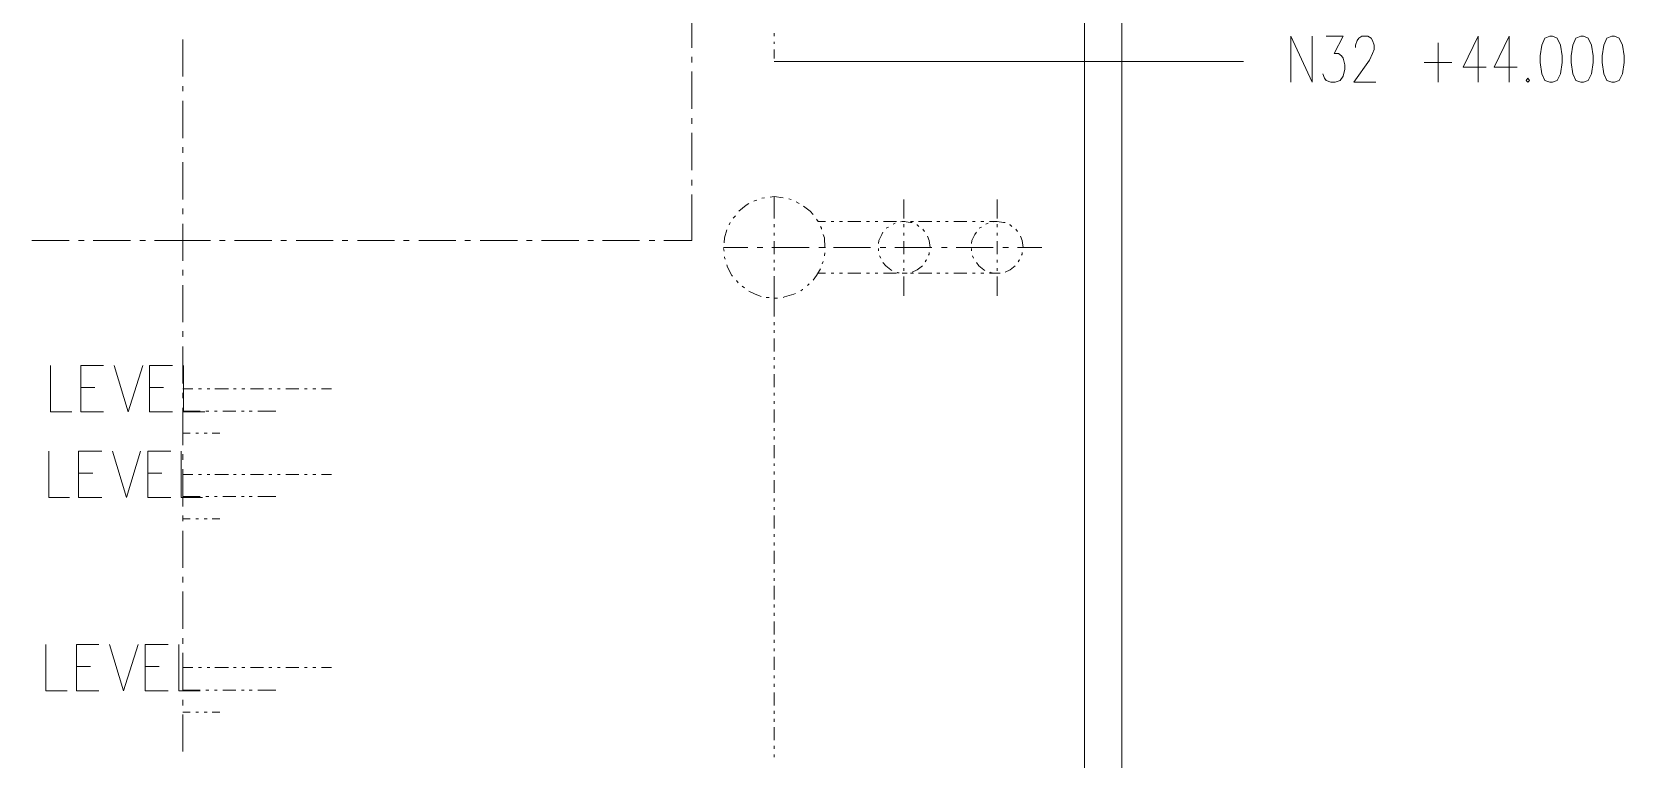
# Model space of a CAD drawing. Header units: millimetres. Extents: x 0 to 588, y 0 to 874.
# Drawn here: x 121.2 to 181.1, y 151.8 to 179.2 of the extents above; entities that cross this region are included whole.
import ezdxf

# ---------------------------------------------------------------- set-up
doc = ezdxf.new("R2010")
doc.units = ezdxf.units.MM
doc.layers.get('0').update_dxf_attribs({"lineweight": 18})

msp = doc.modelspace()

# ---------------------------------------------------------------- linework, layer by layer
at = {"color": 0, "lineweight": 0}
for points in [[(160.803, 145.838), (160.803, 188.891)], [(162.2, 147.13), (162.2, 187.981)], [(146.05, 180.298), (146.05, 178.562)], [(149.14, 179.112), (149.14, 179.006)], [(168.55, 177.271), (168.55, 179.006), (169.355, 177.271), (169.355, 179.006)], [(169.884, 179.006), (170.519, 179.006), (170.18, 178.35), (170.349, 178.35), (170.455, 178.266), (170.519, 178.181), (170.582, 177.927), (170.582, 177.758), (170.519, 177.504), (170.413, 177.334), (170.222, 177.271), (170.053, 177.271), (169.884, 177.334), (169.82, 177.419), (169.757, 177.588)], [(170.984, 178.583), (170.984, 178.668), (171.048, 178.837), (171.111, 178.922), (171.217, 179.006), (171.45, 179.006), (171.577, 178.922), (171.619, 178.837), (171.683, 178.668), (171.683, 178.499), (171.619, 178.35), (171.513, 178.096), (170.921, 177.271), (171.746, 177.271)], [(175.599, 179.006), (175.027, 177.842), (175.895, 177.842)], [(175.599, 179.006), (175.599, 177.271)], [(176.763, 179.006), (176.191, 177.842), (177.059, 177.842)], [(176.763, 179.006), (176.763, 177.271)], [(126.915, 177.482), (126.915, 178.88)], [(149.14, 178.795), (149.14, 178.71)], [(149.14, 178.499), (149.14, 178.16)], [(174.096, 178.752), (174.096, 177.271)], [(146.05, 178.223), (146.05, 178.012)], [(166.772, 178.054), (149.14, 178.054)], [(173.567, 178.012), (174.604, 178.012)], [(126.915, 176.932), (126.915, 177.123)], [(146.05, 177.673), (146.05, 176.276)], [(126.915, 175.175), (126.915, 176.572)], [(146.05, 175.916), (146.05, 175.704)], [(146.05, 175.366), (146.05, 173.969)], [(126.915, 174.625), (126.915, 174.837)], [(126.915, 172.868), (126.915, 174.265)], [(146.05, 173.609), (146.05, 173.397)], [(146.05, 173.059), (146.05, 171.323)], [(149.479, 172.932), (149.14, 172.974), (148.992, 172.953)], [(149.14, 172.974), (149.14, 172.149)], [(126.915, 172.318), (126.915, 172.53)], [(148.188, 172.72), (148.082, 172.656), (147.807, 172.424)], [(148.484, 172.847), (148.421, 172.826), (148.378, 172.805)], [(148.78, 172.932), (148.675, 172.911)], [(149.775, 172.868), (149.691, 172.889)], [(150.072, 172.72), (149.966, 172.784)], [(150.601, 172.297), (150.495, 172.424), (150.241, 172.614)], [(154.009, 172.149), (154.009, 172.868)], [(157.522, 172.149), (157.522, 172.868)], [(126.915, 170.561), (126.915, 171.958)], [(147.489, 172), (147.447, 171.916)], [(147.68, 172.254), (147.595, 172.17)], [(149.14, 171.937), (149.14, 171.831)], [(150.791, 172.043), (150.728, 172.127)], [(151.066, 172.043), (150.791, 172.043)], [(150.918, 171.746), (150.918, 171.789), (150.876, 171.852)], [(151.384, 172.043), (151.278, 172.043)], [(151.702, 172.043), (151.596, 172.043)], [(152.4, 172.043), (151.913, 172.043)], [(152.718, 172.043), (152.612, 172.043)], [(153.035, 172.043), (152.929, 172.043)], [(153.733, 172.043), (153.247, 172.043)], [(153.437, 171.831), (153.352, 171.789)], [(153.691, 171.979), (153.607, 171.937)], [(154.326, 172), (154.263, 172), (154.009, 172.043), (153.882, 172.022)], [(154.051, 172.043), (153.945, 172.043)], [(154.009, 171.831), (154.009, 171.937)], [(154.369, 172.043), (154.263, 172.043)], [(154.58, 171.852), (154.517, 171.916), (154.495, 171.916)], [(155.067, 172.043), (154.559, 172.043)], [(154.792, 171.662), (154.728, 171.746)], [(155.363, 172.043), (155.257, 172.043)], [(155.681, 172.043), (155.575, 172.043)], [(156.379, 172.043), (155.893, 172.043)], [(156.697, 172.043), (156.591, 172.043)], [(156.93, 171.831), (156.845, 171.789)], [(157.014, 172.043), (156.909, 172.043)], [(157.184, 171.979), (157.099, 171.937)], [(157.522, 172.043), (157.226, 172.043)], [(157.819, 172), (157.755, 172), (157.522, 172.043), (157.374, 172.022)], [(157.522, 171.831), (157.522, 171.937)], [(158.073, 171.852), (158.009, 171.916), (157.988, 171.916)], [(158.284, 171.662), (158.221, 171.746)], [(121.243, 171.323), (122.64, 171.323)], [(122.999, 171.323), (123.211, 171.323)], [(123.55, 171.323), (124.947, 171.323)], [(125.307, 171.323), (125.518, 171.323)], [(125.857, 171.323), (126.915, 171.323)], [(127.953, 171.323), (126.915, 171.323)], [(128.503, 171.323), (128.291, 171.323)], [(130.26, 171.323), (128.863, 171.323)], [(130.81, 171.323), (130.598, 171.323)], [(132.567, 171.323), (131.17, 171.323)], [(133.117, 171.323), (132.905, 171.323)], [(134.874, 171.323), (133.477, 171.323)], [(135.424, 171.323), (135.213, 171.323)], [(137.181, 171.323), (135.784, 171.323)], [(137.732, 171.323), (137.52, 171.323)], [(139.488, 171.323), (138.091, 171.323)], [(140.039, 171.323), (139.827, 171.323)], [(141.796, 171.323), (140.399, 171.323)], [(142.346, 171.323), (142.134, 171.323)], [(144.082, 171.323), (142.685, 171.323)], [(144.653, 171.323), (144.441, 171.323)], [(146.05, 171.323), (144.992, 171.323)], [(147.362, 171.725), (147.278, 171.429), (147.256, 171.238)], [(149.14, 171.619), (149.14, 171.513)], [(149.14, 171.302), (149.14, 170.815)], [(151.045, 171.069), (151.024, 171.429), (150.982, 171.556)], [(153.226, 171.641), (153.183, 171.556), (153.077, 171.323), (153.056, 171.217)], [(154.009, 171.513), (154.009, 171.619)], [(154.009, 170.815), (154.009, 171.302)], [(155.004, 171.069), (154.961, 171.323), (154.898, 171.492)], [(156.739, 171.641), (156.676, 171.556), (156.57, 171.323), (156.549, 171.217)], [(157.522, 171.513), (157.522, 171.619)], [(157.522, 170.815), (157.522, 171.302)], [(158.496, 171.069), (158.454, 171.323), (158.39, 171.492)], [(148.145, 171.069), (147.235, 171.069)], [(147.235, 171.027), (147.256, 170.921)], [(147.278, 170.709), (147.278, 170.688), (147.299, 170.625)], [(148.717, 171.069), (148.505, 171.069)], [(150.453, 171.069), (149.056, 171.069)], [(149.14, 170.603), (149.14, 170.498)], [(151.024, 171.069), (150.812, 171.069)], [(150.94, 170.455), (150.982, 170.54)], [(151.024, 170.751), (151.045, 170.857)], [(151.045, 171.069), (151.066, 171.069)], [(152.76, 171.069), (151.363, 171.069)], [(153.056, 171.027), (153.056, 170.942)], [(153.099, 170.751), (153.141, 170.667)], [(153.331, 171.069), (153.12, 171.069)], [(155.067, 171.069), (153.67, 171.069)], [(154.009, 170.498), (154.009, 170.603)], [(154.813, 170.519), (154.855, 170.582), (154.876, 170.603)], [(154.94, 170.773), (154.961, 170.815), (154.961, 170.879)], [(155.004, 171.069), (155.025, 171.069)], [(155.638, 171.069), (155.427, 171.069)], [(157.374, 171.069), (155.977, 171.069)], [(156.549, 171.027), (156.549, 170.942)], [(156.591, 170.751), (156.633, 170.667)], [(157.522, 170.498), (157.522, 170.603)], [(157.946, 171.069), (157.734, 171.069)], [(159.195, 171.069), (158.284, 171.069)], [(158.305, 170.519), (158.348, 170.582), (158.369, 170.603)], [(158.433, 170.773), (158.454, 170.815), (158.454, 170.879)], [(158.496, 171.069), (158.517, 171.069)], [(126.915, 170.011), (126.915, 170.222)], [(147.362, 170.413), (147.383, 170.328), (147.553, 170.011), (147.574, 169.989)], [(149.14, 170.307), (149.14, 170.201)], [(149.14, 169.989), (149.14, 169.164)], [(150.601, 169.841), (150.728, 170.011), (150.876, 170.265)], [(151.066, 170.095), (150.791, 170.095)], [(151.384, 170.095), (151.278, 170.095)], [(151.702, 170.095), (151.596, 170.095)], [(152.4, 170.095), (151.913, 170.095)], [(152.718, 170.095), (152.612, 170.095)], [(153.035, 170.095), (152.929, 170.095)], [(153.226, 170.498), (153.331, 170.37), (153.522, 170.222), (153.564, 170.201)], [(153.733, 170.095), (153.247, 170.095)], [(153.755, 170.138), (153.776, 170.117), (153.839, 170.117)], [(154.051, 170.095), (153.945, 170.095)], [(154.009, 170.18), (154.009, 170.286)], [(154.009, 169.249), (154.009, 169.968)], [(154.03, 170.095), (154.136, 170.095)], [(154.369, 170.095), (154.263, 170.095)], [(154.326, 170.138), (154.517, 170.222), (154.707, 170.37)], [(155.067, 170.095), (154.559, 170.095)], [(155.363, 170.095), (155.257, 170.095)], [(155.681, 170.095), (155.575, 170.095)], [(156.379, 170.095), (155.893, 170.095)], [(156.697, 170.095), (156.591, 170.095)], [(156.739, 170.498), (156.824, 170.37), (157.014, 170.222), (157.057, 170.201)], [(157.014, 170.095), (156.909, 170.095)], [(157.522, 170.095), (157.226, 170.095)], [(157.247, 170.138), (157.268, 170.117), (157.332, 170.117)], [(157.522, 170.18), (157.522, 170.286)], [(157.522, 170.095), (157.628, 170.095)], [(157.522, 169.249), (157.522, 169.968)], [(157.819, 170.138), (158.009, 170.222), (158.2, 170.37)], [(126.915, 168.254), (126.915, 169.651)], [(147.722, 169.82), (147.786, 169.736)], [(147.934, 169.608), (148.018, 169.545)], [(148.188, 169.418), (148.421, 169.312), (148.654, 169.227)], [(150.135, 169.439), (150.199, 169.482), (150.22, 169.482)], [(150.389, 169.63), (150.453, 169.693)], [(148.844, 169.185), (148.95, 169.185)], [(149.14, 169.164), (149.14, 168.465)], [(149.161, 169.164), (149.267, 169.164)], [(149.479, 169.185), (149.521, 169.206), (149.881, 169.312), (149.945, 169.333)], [(149.14, 168.254), (149.14, 168.148)], [(126.915, 167.703), (126.915, 167.915)], [(149.14, 167.958), (149.14, 167.852)], [(149.14, 167.64), (149.14, 167.153)], [(126.915, 165.947), (126.915, 167.344)], [(121.941, 166.624), (121.941, 164.888), (122.746, 164.888)], [(123.084, 164.888), (123.084, 166.624), (123.931, 166.624)], [(124.333, 166.624), (124.862, 164.888), (125.412, 166.624)], [(125.666, 164.888), (125.666, 166.624), (126.534, 166.624)], [(126.936, 166.624), (126.936, 164.888), (127.741, 164.888)], [(149.14, 166.941), (149.14, 166.836)], [(149.14, 166.624), (149.14, 166.518)], [(123.084, 165.798), (123.613, 165.798)], [(125.666, 165.798), (126.196, 165.798)], [(126.915, 165.756), (127.296, 165.756)], [(127.508, 165.756), (127.614, 165.756)], [(127.826, 165.756), (127.931, 165.756)], [(128.122, 165.756), (128.63, 165.756)], [(128.82, 165.756), (128.926, 165.756)], [(129.138, 165.756), (129.244, 165.756)], [(129.455, 165.756), (129.942, 165.756)], [(130.154, 165.756), (130.26, 165.756)], [(130.471, 165.756), (130.577, 165.756)], [(130.789, 165.756), (131.276, 165.756)], [(131.487, 165.756), (131.593, 165.756)], [(131.805, 165.756), (131.911, 165.756)], [(132.122, 165.756), (132.503, 165.756)], [(149.14, 166.306), (149.14, 165.82)], [(126.915, 165.396), (126.915, 165.608)], [(149.14, 165.608), (149.14, 165.502)], [(149.14, 165.291), (149.14, 165.185)], [(123.084, 164.888), (123.931, 164.888)], [(125.666, 164.888), (126.534, 164.888)], [(126.915, 163.639), (126.915, 165.036)], [(126.915, 164.91), (127.572, 164.91)], [(127.783, 164.91), (127.889, 164.91)], [(128.101, 164.91), (128.207, 164.91)], [(128.418, 164.91), (128.905, 164.91)], [(129.117, 164.91), (129.222, 164.91)], [(129.413, 164.91), (129.519, 164.91)], [(129.731, 164.91), (130.408, 164.91)], [(149.14, 164.973), (149.14, 164.486)], [(126.915, 164.084), (127.191, 164.084)], [(127.402, 164.084), (127.508, 164.084)], [(127.72, 164.084), (127.826, 164.084)], [(128.016, 164.084), (128.312, 164.084)], [(149.14, 164.274), (149.14, 164.169)], [(149.14, 163.957), (149.14, 163.851)], [(121.878, 163.407), (121.878, 161.671), (122.661, 161.671)], [(122.999, 161.671), (122.999, 163.407), (123.867, 163.407)], [(124.269, 163.407), (124.799, 161.671), (125.328, 163.407)], [(125.603, 161.671), (125.603, 163.407), (126.471, 163.407)], [(126.852, 163.407), (126.852, 161.671), (127.656, 161.671)], [(149.14, 163.639), (149.14, 163.153)], [(126.915, 163.089), (126.915, 163.301)], [(149.14, 162.941), (149.14, 162.856)], [(122.999, 162.581), (123.529, 162.581)], [(125.603, 162.581), (126.132, 162.581)], [(126.915, 161.332), (126.915, 162.729)], [(126.915, 162.539), (127.296, 162.539)], [(127.508, 162.539), (127.614, 162.539)], [(127.826, 162.539), (127.931, 162.539)], [(128.122, 162.539), (128.63, 162.539)], [(128.82, 162.539), (128.926, 162.539)], [(129.138, 162.539), (129.244, 162.539)], [(129.455, 162.539), (129.942, 162.539)], [(130.154, 162.539), (130.26, 162.539)], [(130.471, 162.539), (130.577, 162.539)], [(130.789, 162.539), (131.276, 162.539)], [(131.487, 162.539), (131.593, 162.539)], [(131.805, 162.539), (131.911, 162.539)], [(132.122, 162.539), (132.503, 162.539)], [(149.14, 162.645), (149.14, 162.539)], [(149.14, 162.327), (149.14, 161.84)], [(122.999, 161.671), (123.867, 161.671)], [(125.603, 161.671), (126.471, 161.671)], [(126.915, 161.713), (127.572, 161.713)], [(127.783, 161.713), (127.889, 161.713)], [(128.101, 161.713), (128.207, 161.713)], [(128.418, 161.713), (128.905, 161.713)], [(129.117, 161.713), (129.222, 161.713)], [(129.413, 161.713), (129.519, 161.713)], [(129.731, 161.713), (130.408, 161.713)], [(149.14, 161.629), (149.14, 161.523)], [(126.915, 160.782), (126.915, 160.994)], [(149.14, 161.311), (149.14, 161.205)], [(149.14, 160.994), (149.14, 160.507)], [(126.915, 160.867), (127.191, 160.867)], [(126.915, 159.025), (126.915, 160.422)], [(127.402, 160.867), (127.508, 160.867)], [(127.72, 160.867), (127.826, 160.867)], [(128.016, 160.867), (128.312, 160.867)], [(149.14, 160.295), (149.14, 160.189)], [(149.14, 159.978), (149.14, 159.872)], [(149.14, 159.66), (149.14, 159.173)], [(126.915, 158.475), (126.915, 158.686)], [(149.14, 158.962), (149.14, 158.856)], [(149.14, 158.644), (149.14, 158.538)], [(126.915, 156.739), (126.915, 158.136)], [(149.14, 158.348), (149.14, 157.84)], [(149.14, 157.649), (149.14, 157.543)], [(149.14, 157.332), (149.14, 157.226)], [(149.14, 157.014), (149.14, 156.528)], [(126.915, 156.168), (126.915, 156.379)], [(149.14, 156.316), (149.14, 156.21)], [(121.772, 156.147), (121.772, 154.411), (122.576, 154.411)], [(122.915, 154.411), (122.915, 156.147), (123.761, 156.147)], [(124.164, 156.147), (124.693, 154.411), (125.243, 156.147)], [(125.497, 154.411), (125.497, 156.147), (126.365, 156.147)], [(126.767, 156.147), (126.767, 154.411), (127.572, 154.411)], [(126.915, 154.432), (126.915, 155.829)], [(149.14, 155.998), (149.14, 155.893)], [(149.14, 155.681), (149.14, 155.194)], [(122.915, 155.321), (123.444, 155.321)], [(125.497, 155.321), (126.026, 155.321)], [(126.915, 155.279), (127.296, 155.279)], [(127.508, 155.279), (127.614, 155.279)], [(127.826, 155.279), (127.931, 155.279)], [(128.122, 155.279), (128.63, 155.279)], [(128.82, 155.279), (128.926, 155.279)], [(129.138, 155.279), (129.244, 155.279)], [(129.455, 155.279), (129.942, 155.279)], [(130.154, 155.279), (130.26, 155.279)], [(130.471, 155.279), (130.577, 155.279)], [(130.789, 155.279), (131.276, 155.279)], [(131.487, 155.279), (131.593, 155.279)], [(131.805, 155.279), (131.911, 155.279)], [(132.122, 155.279), (132.503, 155.279)], [(149.14, 154.982), (149.14, 154.876)], [(122.915, 154.411), (123.761, 154.411)], [(125.497, 154.411), (126.365, 154.411)], [(126.915, 154.432), (127.572, 154.432)], [(127.783, 154.432), (127.889, 154.432)], [(128.101, 154.432), (128.207, 154.432)], [(128.418, 154.432), (128.905, 154.432)], [(129.117, 154.432), (129.222, 154.432)], [(129.413, 154.432), (129.519, 154.432)], [(129.731, 154.432), (130.408, 154.432)], [(149.14, 154.665), (149.14, 154.559)], [(126.915, 153.861), (126.915, 154.072)], [(149.14, 154.347), (149.14, 153.861)], [(126.915, 153.607), (127.191, 153.607)], [(126.915, 152.125), (126.915, 153.522)], [(127.402, 153.607), (127.508, 153.607)], [(127.72, 153.607), (127.826, 153.607)], [(128.016, 153.607), (128.312, 153.607)], [(149.14, 153.649), (149.14, 153.543)], [(149.14, 153.352), (149.14, 153.247)], [(149.14, 153.035), (149.14, 152.548)], [(149.14, 152.337), (149.14, 152.231)], [(149.14, 152.019), (149.14, 151.913)]]:
    msp.add_lwpolyline(points, dxfattribs=at)
for points in [[(178.287, 179.006), (178.096, 178.922), (177.99, 178.668), (177.927, 178.266), (177.927, 178.012), (177.99, 177.588), (178.096, 177.334), (178.287, 177.271), (178.393, 177.271), (178.562, 177.334), (178.689, 177.588), (178.752, 178.012), (178.752, 178.266), (178.689, 178.668), (178.562, 178.922), (178.393, 179.006)], [(179.451, 179.006), (179.261, 178.922), (179.155, 178.668), (179.091, 178.266), (179.091, 178.012), (179.155, 177.588), (179.261, 177.334), (179.451, 177.271), (179.557, 177.271), (179.726, 177.334), (179.853, 177.588), (179.917, 178.012), (179.917, 178.266), (179.853, 178.668), (179.726, 178.922), (179.557, 179.006)], [(180.615, 179.006), (180.425, 178.922), (180.319, 178.668), (180.255, 178.266), (180.255, 178.012), (180.319, 177.588), (180.425, 177.334), (180.615, 177.271), (180.721, 177.271), (180.89, 177.334), (181.017, 177.588), (181.081, 178.012), (181.081, 178.266), (181.017, 178.668), (180.89, 178.922), (180.721, 179.006)], [(177.461, 177.419), (177.398, 177.334), (177.461, 177.271), (177.525, 177.334)]]:
    msp.add_lwpolyline(points, close=True, dxfattribs=at)

doc.saveas('drawing.dxf')
